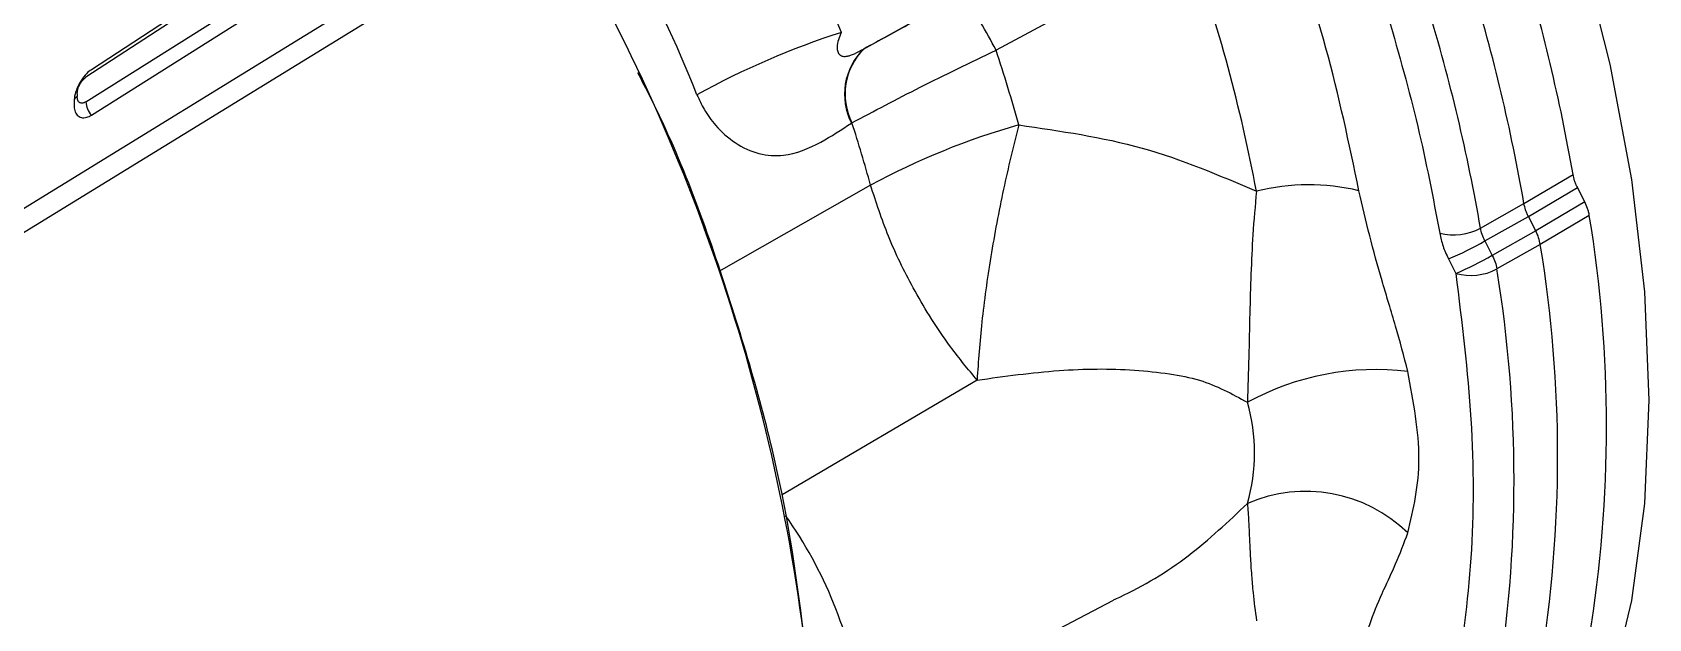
# Model space of a CAD drawing. Extents: x 75 to 2075, y 25 to 1460.
# Drawn here: x 1851.1 to 1919.3, y 546.2 to 570.9 of the extents above; entities that cross this region are included whole.
import ezdxf

# ---------------------------------------------------------------- set-up
doc = ezdxf.new("R2010")
doc.units = 0
doc.header["$LTSCALE"] = 5
doc.linetypes.add('SLD-KATı', pattern=[0])
doc.layers.get('0').update_dxf_attribs({"linetype": 'CONTINUOUS'})

msp = doc.modelspace()

# ---------------------------------------------------------------- linework, layer by layer
at = {"color": 7, "linetype": 'SLD-KATı'}
for p, q in [((1872.714, 581.627), (1853.383, 569.028)), ((1872.774, 581.838), (1853.61, 569.346)), ((1886.199, 570.218), (1904.839, 580.591)), ((1853.383, 567.99), (1872.714, 580.178)), ((1853.61, 567.428), (1872.774, 579.512)), ((1872.774, 577.027), (1843.786, 559.204)), ((1873.036, 576.151), (1844.037, 558.347)), ((1899.985, 574.562), (1891.794, 570.171)), ((1886.22, 570.229), (1886.199, 570.218)), ((1853.01, 568.329), (1853.01, 568.21)), ((1852.878, 567.978), (1852.878, 567.859)), ((1885.689, 567.093), (1885.711, 567.105)), ((1914.074, 563.701), (1916.144, 564.926)), ((1914.26, 563.159), (1916.33, 564.384)), ((1916.641, 563.776), (1916.33, 564.384)), ((1912.24, 562.667), (1914.074, 563.701)), ((1916.641, 563.776), (1914.572, 562.55)), ((1912.426, 562.126), (1914.26, 563.159)), ((1914.572, 562.55), (1914.26, 563.159)), ((1916.832, 563.2), (1914.763, 561.975)), ((1912.426, 562.126), (1912.737, 561.517)), ((1914.572, 562.55), (1912.737, 561.517)), ((1914.763, 561.975), (1912.928, 560.942)), ((1910.888, 561.364), (1911.2, 560.755)), ((1886.752, 541.751), (1896.756, 546.969))]:
    msp.add_line(p, q, dxfattribs=at)
at = {"color": 8, "linetype": 'SLD-KATı'}
for p, q in [((1886.497, 564.479), (1880.098, 560.831)), ((1890.992, 556.254), (1882.765, 551.414))]:
    msp.add_line(p, q, dxfattribs=at)
at = {"color": 7, "linetype": 'SLD-KATı', "flags": 128}
msp.add_lwpolyline([(1916.44, 574.527), (1917.699, 569.578), (1918.606, 564.714), (1919.154, 559.977), (1919.337, 555.411), (1919.154, 551.056), (1918.606, 546.952), (1917.699, 543.135), (1916.44, 539.64)], dxfattribs=at)
at = {"color": 7, "linetype": 'SLD-KATı'}
for centre, radius, start, end in [((1816.821, 543.377), 73.778, 21.92264, 38.07736), ((1804.947, 535.346), 79.381, 5.83231, 30.93387), ((1835.559, 551.576), 68.403, 10.65247, 19.63559), ((1837.808, 551.218), 79.527, 9.92581, 16.80509), ((1860.727, 553.71), 35.158, 27.91665, 32.3407), ((1835.63, 549.956), 79.64, 9.93846, 16.79622), ((1833.887, 548.953), 79.545, 9.92778, 16.80371), ((1896.036, 537.6), 35.021, 107.91442, 118.78895), ((1888.072, 568.309), 2.675, 134.45798, 207.03036), ((1888.094, 568.32), 2.675, 134.45779, 207.02994), ((1831.689, 550.244), 63.322, 15.35841, 18.34206), ((1854.284, 568.027), 0.901, 182.32842, 221.595), ((1828.897, 548.662), 59.733, 15.35491, 17.9841), ((1901.255, 537.071), 31.129, 105.85724, 118.30002), ((1904.992, 555.408), 9.085, 76.53259, 104.06823), ((1862.772, 554.306), 54.787, 350.65651, 9.34349), ((1911.089, 564.82), 2.441, 256.44019, 298.1285), ((1905.495, 574.178), 13.903, 292.82377, 299.90038), ((1905.807, 573.57), 13.903, 292.82377, 299.90038), ((1860.634, 553.051), 54.86, 350.63856, 9.36144), ((1911.831, 563.013), 2.344, 254.38334, 297.9179), ((1858.857, 552.042), 54.798, 350.65371, 9.34629), ((1907.825, 545.345), 11.354, 83.18392, 118.53015), ((1894.858, 553.186), 7.841, 344.19629, 15.80371), ((1904.863, 545.369), 6.191, 45.88145, 113.41656), ((1868.096, 540.007), 18.177, 8.76171, 35.44152)]:
    msp.add_arc(centre, radius, start, end, dxfattribs=at)
at = {"color": 8, "linetype": 'SLD-KATı'}
for centre, radius, start, end in [((1815.772, 542.774), 68.341, 21.92466, 33.57056), ((1853.215, 567.873), 0.395, 121.38514, 145.96442)]:
    msp.add_arc(centre, radius, start, end, dxfattribs=at)
at = {"color": 7, "linetype": 'SLD-KATı'}
for points in [[(1907.108, 564.243), (1906.691, 566.24), (1905.858, 570.234), (1904.456, 574.306), (1903.756, 576.342)], [(1908.359, 571.528), (1908.795, 569.999), (1909.666, 566.94), (1910.233, 563.945), (1910.517, 562.447)], [(1912.737, 561.517), (1912.782, 561.421), (1912.87, 561.228), (1912.909, 561.037), (1912.928, 560.942)], [(1843.616, 558.076), (1845.039, 555.403), (1847.886, 550.057), (1851.06, 541.736), (1853.405, 533.44), (1854.088, 528.158), (1854.43, 525.516)], [(1909.173, 549.814), (1909.408, 550.812), (1909.877, 552.81), (1909.408, 555.35), (1909.173, 556.62)]]:
    msp.add_open_spline(points, degree=3, dxfattribs=at)
for points, knots in [([(1890.432, 572.518), (1889.684, 572.109), (1888.19, 571.29), (1886.877, 570.583), (1886.22, 570.229)], [0, 0, 0, 0, 0.500178, 1, 1, 1, 1]), ([(1885.263, 570.923), (1885.178, 570.713), (1885.062, 570.428), (1885.094, 570.105), (1885.194, 569.971), (1885.328, 569.898), (1885.496, 569.91), (1885.661, 569.957), (1885.891, 570.052), (1886.071, 570.149), (1886.199, 570.218)], [0, 0, 0, 0, 0.2971867, 0.4040056, 0.5032184, 0.5887943, 0.6855763, 0.7499519, 0.8225511, 1, 1, 1, 1]), ([(1885.711, 567.105), (1886.647, 567.602), (1888.519, 568.597), (1890.702, 569.646), (1891.794, 570.171)], [0, 0, 0, 0, 0.4999352, 1, 1, 1, 1]), ([(1853.61, 569.346), (1853.54, 569.294), (1853.39, 569.18), (1853.178, 568.908), (1853.001, 568.578), (1852.895, 568.249), (1852.883, 568.059), (1852.878, 567.978)], [0, 0, 0, 0, 0.182533, 0.392918, 0.610082, 0.833201, 1, 1, 1, 1]), ([(1853.01, 568.329), (1853.015, 568.389), (1853.022, 568.483), (1853.069, 568.62), (1853.117, 568.724), (1853.177, 568.821), (1853.264, 568.934), (1853.336, 568.991), (1853.383, 569.028)], [0, 0, 0, 0, 0.239412, 0.371079, 0.49978, 0.631515, 0.760283, 1, 1, 1, 1]), ([(1883.908, 543.591), (1883.602, 546.208), (1882.986, 551.483), (1880.598, 559.807), (1878.451, 565.818), (1876.855, 568.869), (1876.673, 569.217)], [0, 0, 0, 0, 0.316351, 0.637532, 0.958712, 1, 1, 1, 1]), ([(1879.17, 568.292), (1879.266, 568.084), (1879.482, 567.611), (1880.011, 566.891), (1880.784, 566.205), (1881.768, 565.754), (1883.024, 565.667), (1884.353, 566.215), (1885.264, 566.813), (1885.689, 567.093)], [0, 0, 0, 0, 0.0750664, 0.1705769, 0.3049663, 0.4486466, 0.5883074, 0.8075564, 1, 1, 1, 1]), ([(1852.878, 567.859), (1852.884, 567.778), (1852.897, 567.603), (1853.007, 567.414), (1853.183, 567.31), (1853.396, 567.315), (1853.546, 567.394), (1853.61, 567.428)], [0, 0, 0, 0, 0.182545, 0.392359, 0.609386, 0.832501, 1, 1, 1, 1]), ([(1853.383, 567.99), (1853.336, 567.966), (1853.263, 567.93), (1853.176, 567.932), (1853.117, 567.953), (1853.069, 567.995), (1853.022, 568.072), (1853.015, 568.156), (1853.01, 568.21)], [0, 0, 0, 0, 0.239717, 0.371487, 0.500223, 0.631922, 0.760588, 1, 1, 1, 1]), ([(1892.75, 567.015), (1892.527, 566.118), (1892.077, 564.301), (1891.55, 561.45), (1891.159, 558.678), (1891.047, 557.055), (1890.992, 556.254)], [0, 0, 0, 0, 0.246684, 0.5, 0.753316, 1, 1, 1, 1]), ([(1892.75, 567.015), (1894.514, 566.762), (1898.036, 566.255), (1901.203, 564.898), (1902.784, 564.221)], [0, 0, 0, 0, 0.501227, 1, 1, 1, 1]), ([(1916.33, 564.384), (1916.308, 564.43), (1916.264, 564.521), (1916.193, 564.704), (1916.164, 564.838), (1916.144, 564.926)], [0, 0, 0, 0, 0.255747, 0.511493, 1, 1, 1, 1]), ([(1890.992, 556.254), (1890.613, 556.714), (1889.904, 557.572), (1889.012, 558.9), (1888.105, 560.449), (1887.203, 562.304), (1886.731, 563.759), (1886.497, 564.479)], [0, 0, 0, 0, 0.191877, 0.358618, 0.500206, 0.752427, 1, 1, 1, 1]), ([(1902.784, 564.221), (1902.728, 563.614), (1902.624, 562.473), (1902.548, 560.738), (1902.496, 559.013), (1902.465, 557.205), (1902.423, 555.956), (1902.402, 555.321)], [0, 0, 0, 0, 0.213862, 0.401877, 0.58704, 0.790169, 1, 1, 1, 1]), ([(1909.173, 556.62), (1909.006, 557.254), (1908.756, 558.207), (1908.397, 559.398), (1908.212, 560.013), (1908.118, 560.325), (1908.093, 560.408), (1908.086, 560.432), (1907.702, 561.714), (1907.405, 562.98), (1907.108, 564.243)], [0, 0, 0, 0, 0.2499135, 0.3750841, 0.4668958, 0.4908976, 0.4974225, 0.499316, 0.5002968, 1, 1, 1, 1]), ([(1914.26, 563.159), (1914.238, 563.205), (1914.194, 563.296), (1914.123, 563.479), (1914.094, 563.613), (1914.074, 563.701)], [0, 0, 0, 0, 0.255891, 0.511783, 1, 1, 1, 1]), ([(1916.832, 563.2), (1916.824, 563.249), (1916.806, 563.345), (1916.75, 563.54), (1916.684, 563.683), (1916.641, 563.776)], [0, 0, 0, 0, 0.25653, 0.513061, 1, 1, 1, 1]), ([(1910.517, 562.447), (1910.556, 562.266), (1910.635, 561.906), (1910.804, 561.544), (1910.888, 561.364)], [0, 0, 0, 0, 0.500863, 1, 1, 1, 1]), ([(1912.426, 562.126), (1912.383, 562.216), (1912.298, 562.396), (1912.259, 562.577), (1912.24, 562.667)], [0, 0, 0, 0, 0.4986603, 1, 1, 1, 1]), ([(1914.763, 561.975), (1914.744, 562.07), (1914.706, 562.261), (1914.617, 562.454), (1914.572, 562.55)], [0, 0, 0, 0, 0.500002, 1, 1, 1, 1]), ([(1911.2, 560.755), (1911.452, 558.685), (1911.957, 554.543), (1911.957, 548.676), (1911.452, 545.117), (1911.2, 543.338)], [0, 0, 0, 0, 0.333216, 0.666769, 1, 1, 1, 1]), ([(1890.992, 556.254), (1892.147, 556.415), (1894.38, 556.724), (1897.106, 556.752), (1899.067, 556.541), (1900.748, 556.222), (1901.755, 555.674), (1902.402, 555.321)], [0, 0, 0, 0, 0.285998, 0.553295, 0.681397, 0.795034, 1, 1, 1, 1]), ([(1838.388, 492.463), (1839.17, 492.964), (1840.615, 493.891), (1842.43, 495.437), (1844.068, 497.075), (1845.568, 498.876), (1846.962, 500.914), (1848.654, 503.913), (1850.289, 508.016), (1851.429, 513.361), (1851.725, 517.875), (1851.593, 521.546), (1851.303, 524.427), (1850.814, 527.428), (1850.119, 530.534), (1849.201, 533.772), (1848.118, 536.92), (1846.877, 540.026), (1845.468, 543.145), (1843.961, 546.116), (1842.32, 549.048), (1840.504, 552.06), (1839.026, 554.232), (1838.214, 555.426)], [0, 0, 0, 0, 0.049097, 0.090792, 0.125082, 0.169737, 0.21139, 0.25004, 0.340964, 0.423347, 0.499945, 0.538406, 0.578948, 0.619836, 0.661416, 0.704793, 0.749973, 0.787438, 0.829224, 0.87533, 0.907694, 0.949252, 1, 1, 1, 1]), ([(1902.402, 551.05), (1902.421, 550.799), (1902.457, 550.318), (1902.484, 549.595), (1902.52, 548.846), (1902.568, 548.075), (1902.644, 547.183), (1902.731, 546.508), (1902.784, 546.108)], [0, 0, 0, 0, 0.1752788, 0.3353411, 0.500705, 0.664413, 0.801159, 1, 1, 1, 1]), ([(1907.108, 544.574), (1907.405, 545.496), (1907.702, 546.419), (1908.092, 547.27), (1908.118, 547.326), (1908.309, 547.741), (1908.694, 548.548), (1909.006, 549.372), (1909.173, 549.814)], [0, 0, 0, 0, 0.500051, 0.501138, 0.509785, 0.533886, 0.750261, 1, 1, 1, 1])]:
    msp.add_open_spline(points, degree=3, knots=knots, dxfattribs=at)
at = {"color": 8, "linetype": 'SLD-KATı'}
msp.add_open_spline([(1896.749, 546.987), (1896.837, 547.025), (1897.933, 547.51), (1899.979, 548.755), (1901.598, 550.289), (1902.402, 551.05)], degree=3, knots=[0, 0, 0, 0, 0.041962, 0.524158, 1, 1, 1, 1], dxfattribs=at)

doc.saveas('drawing.dxf')
